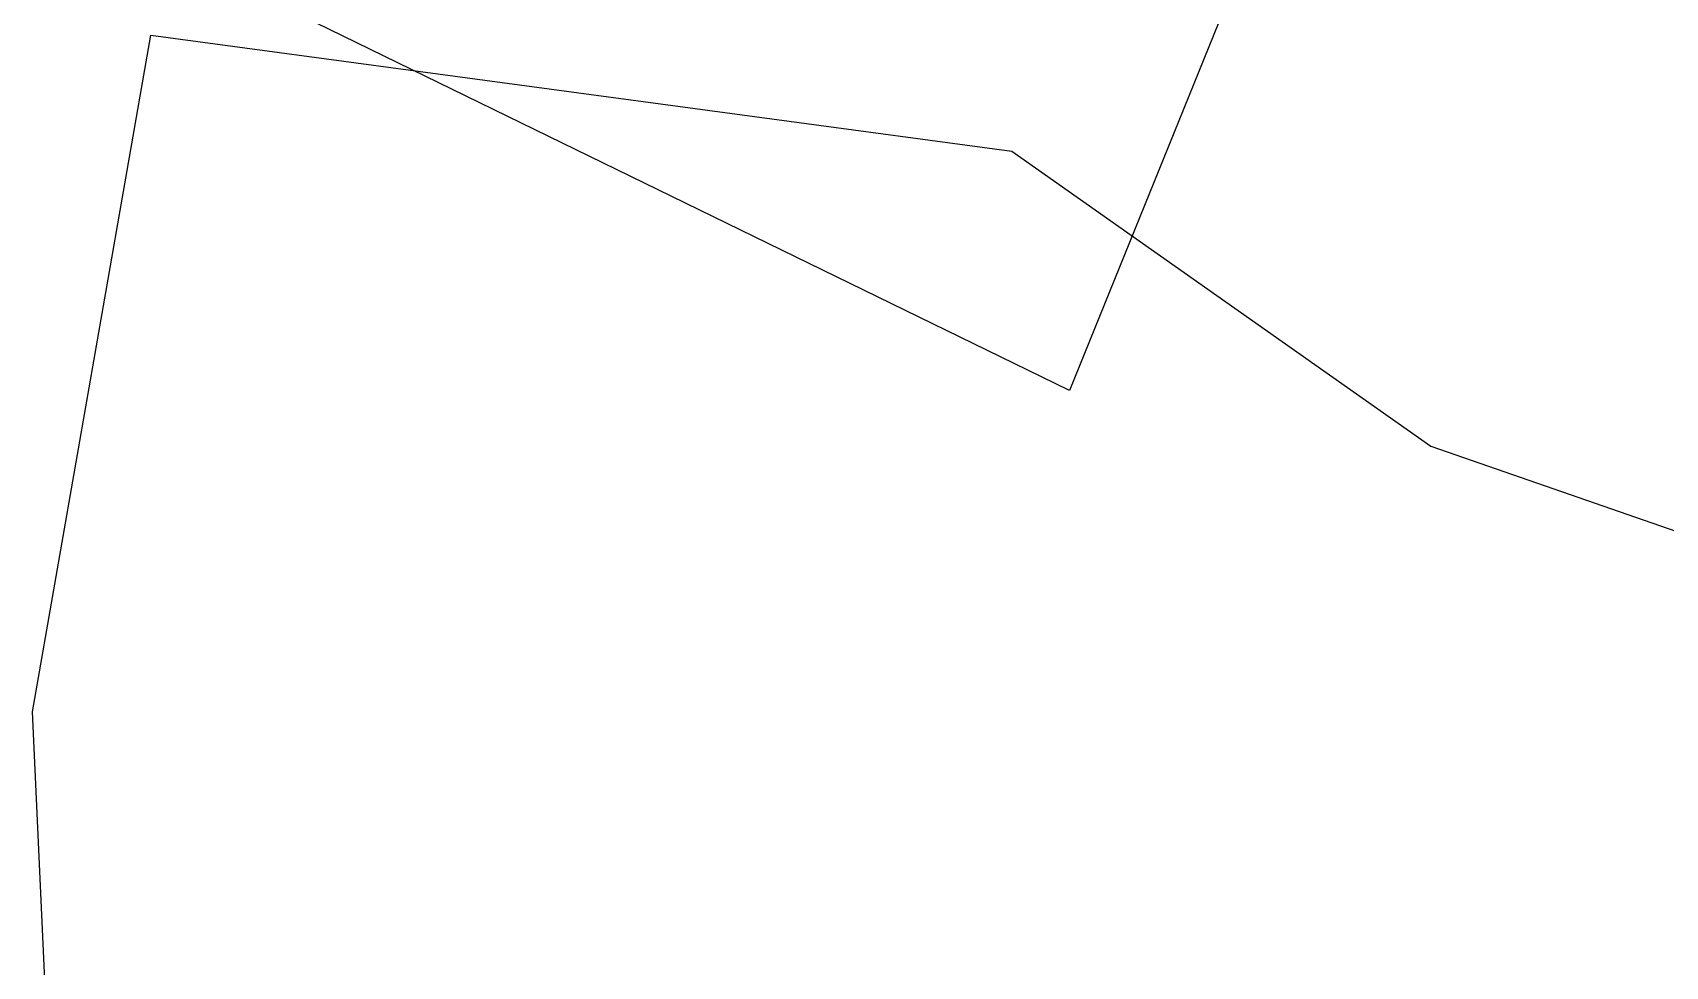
# Model space of a CAD drawing. Header units: metres. Extents: x 355371 to 357333, y 1740928 to 1742543.
# Drawn here: x 355821.5 to 356044.4, y 1741389.8 to 1741517.2 of the extents above; entities that cross this region are included whole.
import ezdxf

# ---------------------------------------------------------------- set-up
doc = ezdxf.new("R2010")
doc.units = ezdxf.units.M
doc.layers.add('PORT', color=5, linetype='Continuous')

msp = doc.modelspace()

# ---------------------------------------------------------------- linework, layer by layer
at = {"color": 3}
for p, q in [((355821.48, 1741424.53), (355837.63, 1741516.88)), ((355837.63, 1741516.88), (355955.15, 1741501.08)), ((355955.15, 1741501.08), (356012.37, 1741460.81)), ((356012.37, 1741460.81), (356203.52, 1741394.3)), ((355823.71, 1741376.03), (355821.48, 1741424.53))]:
    msp.add_line(p, q, dxfattribs=at)
at = {"layer": 'PORT'}
for p, q in [((355985.84, 1741524.64), (355963.03, 1741468.4)), ((355963.03, 1741468.4), (355858.17, 1741519.56))]:
    msp.add_line(p, q, dxfattribs=at)

doc.saveas('drawing.dxf')
